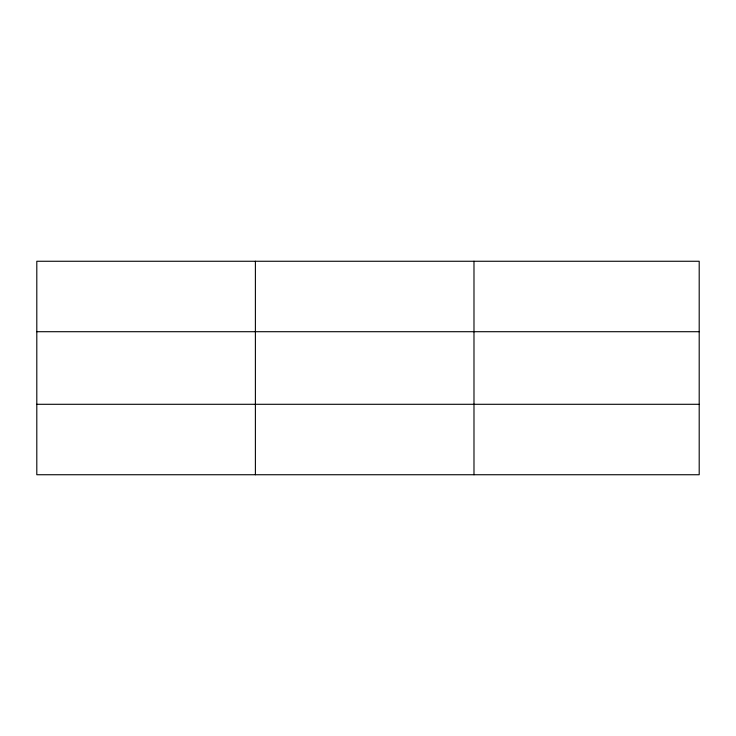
<?xml version="1.0" encoding="UTF-8"?>
<svg xmlns="http://www.w3.org/2000/svg" width="736" height="736" viewBox="0 0 736 736"><rect width="100%" height="100%" fill="white"/><g stroke="black" fill="none" stroke-linecap="round" stroke-linejoin="round"><path stroke-width="1.1" d="M255.392 474.738L255.392 261.262M473.984 474.738L473.984 261.262M699.2 404.294L699.2 474.738L36.8 474.738L36.8 261.262L699.2 261.262L699.2 404.294L36.8 404.294M36.8 331.706L699.2 331.706"/></g></svg>
